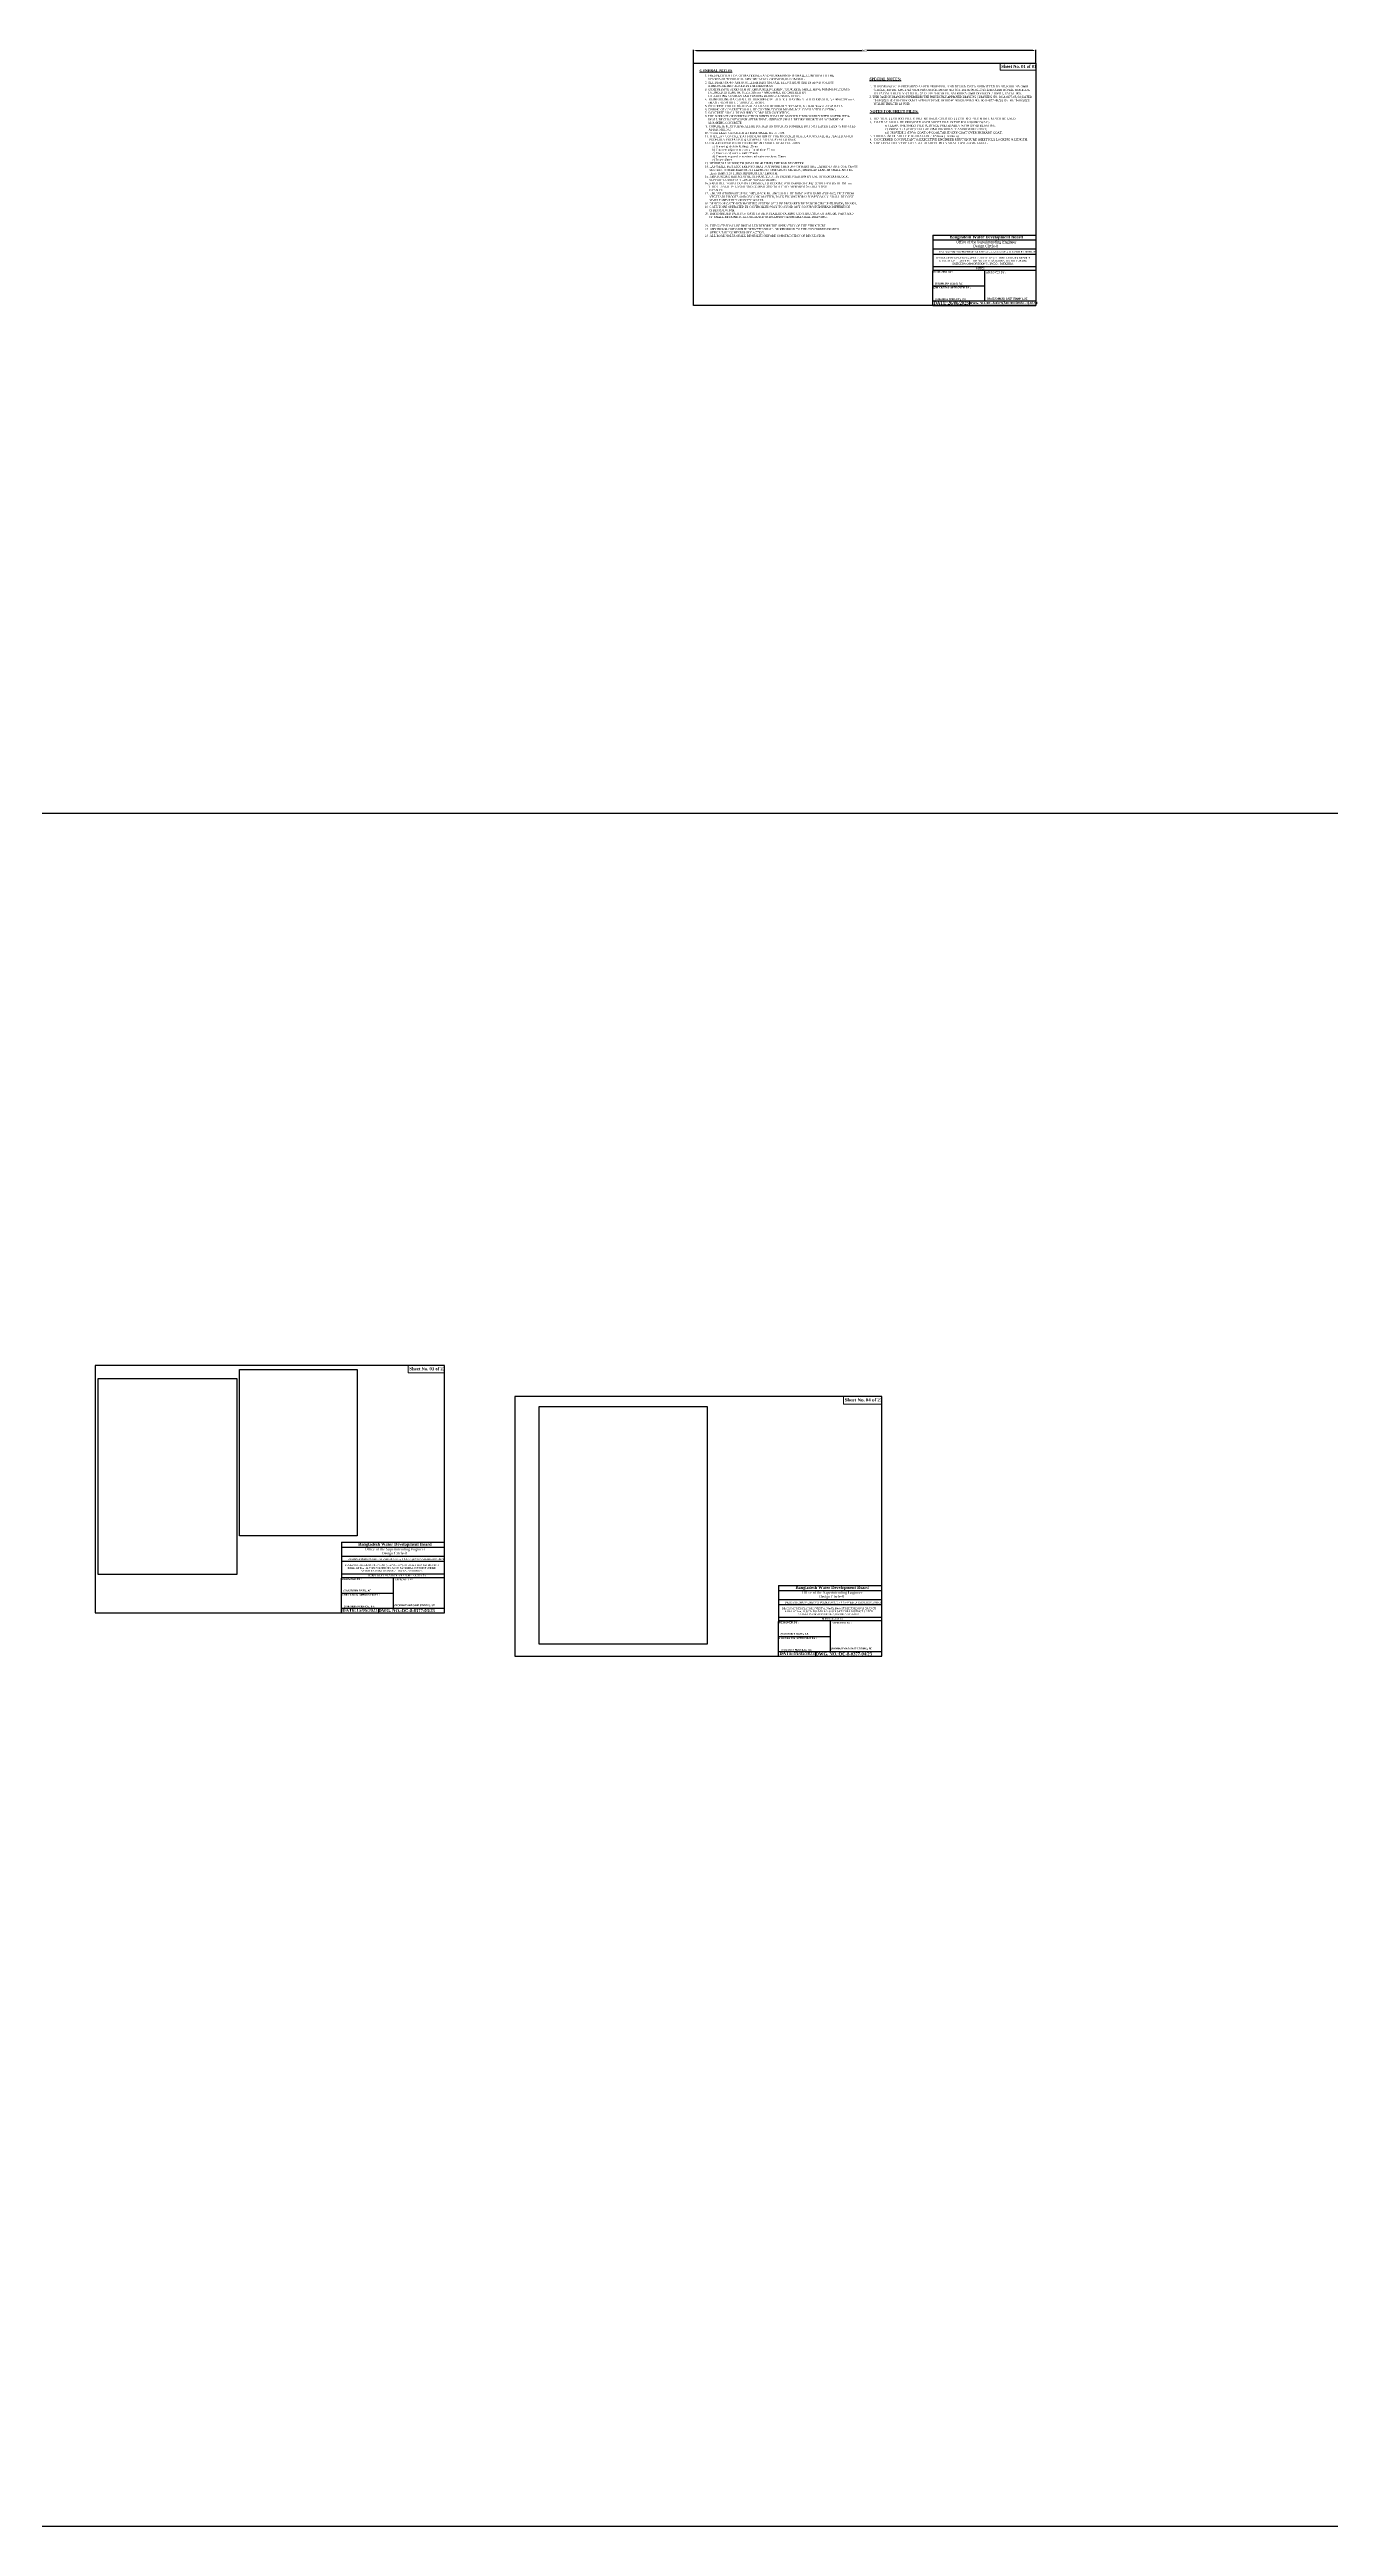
# Model space of a CAD drawing. Extents: x -119161 to 3778985, y -718511 to -30958.
# Drawn here: x 2351208 to 2572908, y -459611 to -30958 of the extents above; entities that cross this region are included whole.
import ezdxf

# ---------------------------------------------------------------- set-up
doc = ezdxf.new("R2010")
doc.units = 0
doc.header["$MEASUREMENT"] = 0
doc.layers.get('0').update_dxf_attribs({"linetype": 'CONTINUOUS'})
doc.layers.get('DEFPOINTS').update_dxf_attribs({"linetype": 'CONTINUOUS'})
doc.layers.add('Left Bank Profile', color=7, linetype='CONTINUOUS', lineweight=25)
doc.layers.add('LINE', color=7, linetype='CONTINUOUS')
doc.styles.add('Arial-200', font='arial.ttf')
doc.styles.add('Arial-25', font='arial.ttf')
doc.styles.get("Standard").update_dxf_attribs({"font": 'times.ttf', "height": 250})
doc.dimstyles.new('3', dxfattribs={"dimtxt": 225, "dimasz": 350, "dimexe": 100, "dimexo": 25, "dimgap": 9, "dimtad": 0, "dimdec": 0, "dimzin": 0, "dimdsep": 46, "dimtxsty": 'Standard', "dimcen": 0, "dimclrt": 256, "dimadec": 0, "dimazin": 0, "dimtfac": 1, "dimtdec": 0, "dimtofl": 0, "dimtmove": 2, "dimatfit": 3, "dimfxl": 1, "dimtolj": 1, "dimtzin": 0, "dimarcsym": 0})
picture_1 = doc.add_image_def('image5.jpg', size_in_pixel=(1240, 1754))
picture_2 = doc.add_image_def('image6.jpg', size_in_pixel=(1240, 1754))
picture_3 = doc.add_image_def('image7.jpg', size_in_pixel=(1240, 1754))

# ---------------------------------------------------------------- blocks, each defined once
blk = doc.blocks.new('*D2064')
at = {"layer": 'DEFPOINTS', "color": 0, "lineweight": -2}
for p in [(2462635, -31122), (2462635, -33338), (2521930, -33338)]:
    blk.add_point(p, dxfattribs=at)
at = {"layer": 'LINE', "color": 0, "lineweight": -2}
for p, q in [((2462635, -33313), (2462635, -31022)), ((2463185, -31122), (2491842, -31122)), ((2521380, -31122), (2492723, -31122)), ((2521930, -33313), (2521930, -31022))]:
    blk.add_line(p, q, dxfattribs=at)
for points in [[(2463185, -31031), (2463185, -31214), (2462635, -31122)], [(2521380, -31031), (2521380, -31214), (2521930, -31122)]]:
    blk.add_solid(points, dxfattribs=at)
at = {"layer": 'LINE', "insert": (2492283, -31122), "char_height": 250, "attachment_point": 5}
blk.add_mtext('\\A1;59295', dxfattribs=at)

msp = doc.modelspace()

# ---------------------------------------------------------------- linework, layer by layer
at = {"layer": 'Left Bank Profile'}
for points in [[(2504072.5, -75268.1), (2521930.4, -75268.1)], [(2504072.5, -75268.1), (2521930.4, -75268.1)], [(2401733.5, -301492.6), (2419591.4, -301492.6)], [(2401733.5, -301492.6), (2419591.4, -301492.6)], [(2477393.1, -308988.5), (2495251, -308988.5)], [(2477393.1, -308988.5), (2495251, -308988.5)]]:
    msp.add_lwpolyline(points, dxfattribs=at)
at = {"layer": 'LINE'}
for p, q in [((2504072.5, -63063), (2521930.4, -63063)), ((2504072.5, -63063), (2504072.5, -69275.2)), ((2504072.5, -63909.7), (2521930.4, -63909.7)), ((2504072.5, -65456.1), (2521930.4, -65456.1)), ((2504072.5, -66352.9), (2521930.4, -66352.9)), ((2504072.5, -68519.8), (2521930.4, -68519.8)), ((2504072.5, -69133.2), (2521930.4, -69133.2)), ((2504072.5, -75268.1), (2504072.5, -69275.2)), ((2504072.5, -71868.5), (2513001.5, -71868.5)), ((2513001.5, -69133.2), (2513001.5, -74475.6)), ((2504072.5, -74475.6), (2521930.4, -74475.6)), ((2507423.1, -74475.6), (2521930.4, -74475.6)), ((2507423.1, -74475.6), (2521930.4, -74475.6)), ((2507423.1, -74475.6), (2521930.4, -74475.6)), ((2401733.5, -289287.5), (2419591.4, -289287.5)), ((2401733.5, -289287.5), (2401733.5, -295499.6)), ((2401733.5, -290134.1), (2419591.4, -290134.1)), ((2401733.5, -291680.6), (2419591.4, -291680.6)), ((2401733.5, -292577.4), (2419591.4, -292577.4)), ((2401733.5, -294744.3), (2419591.4, -294744.3)), ((2401733.5, -295357.7), (2419591.4, -295357.7)), ((2401733.5, -301492.6), (2401733.5, -295499.6)), ((2410662.5, -295357.7), (2410662.5, -300700.1)), ((2401733.5, -298093), (2410662.5, -298093)), ((2477393.1, -296783.3), (2495251, -296783.3)), ((2477393.1, -296783.3), (2477393.1, -302995.5)), ((2477393.1, -297630), (2495251, -297630)), ((2477393.1, -299176.5), (2495251, -299176.5)), ((2401733.5, -300700.1), (2419591.4, -300700.1)), ((2405084.1, -300700.1), (2419591.4, -300700.1)), ((2405084.1, -300700.1), (2419591.4, -300700.1)), ((2405084.1, -300700.1), (2419591.4, -300700.1)), ((2477393.1, -300073.3), (2495251, -300073.3)), ((2477393.1, -302240.2), (2495251, -302240.2)), ((2477393.1, -302853.5), (2495251, -302853.5)), ((2477393.1, -308988.5), (2477393.1, -302995.5)), ((2486322.1, -302853.5), (2486322.1, -308196)), ((2477393.1, -305588.9), (2486322.1, -305588.9)), ((2477393.1, -308196), (2495251, -308196)), ((2480743.7, -308196), (2495251, -308196)), ((2480743.7, -308196), (2495251, -308196)), ((2480743.7, -308196), (2495251, -308196))]:
    msp.add_line(p, q, dxfattribs=at)
at = {"layer": 'LINE', "lineweight": 9}
for p, q in [((2521930.4, -63063), (2521930.4, -75268.1)), ((2419591.4, -289287.5), (2419591.4, -301492.6)), ((2495251, -296783.3), (2495251, -308988.5))]:
    msp.add_line(p, q, dxfattribs=at)
at = {"layer": 'LINE', "color": 7, "lineweight": 9}
for p, q in [((2521930.4, -75268.1), (2504666.7, -75268.1)), ((2510455, -74475.6), (2510455, -75268.1)), ((2518246.4, -75268.1), (2519453.7, -75268.1)), ((2419591.4, -301492.6), (2402327.8, -301492.6)), ((2408116.1, -300700.1), (2408116.1, -301492.6)), ((2415907.4, -301492.6), (2417114.7, -301492.6)), ((2483775.7, -308196), (2483775.7, -308988.5)), ((2495251, -308988.5), (2477987.4, -308988.5)), ((2491567, -308988.5), (2492774.3, -308988.5))]:
    msp.add_line(p, q, dxfattribs=at)
at = {"layer": 'LINE'}
for points in [[(2521930.4, -75268.1), (2462635.3, -75268.1), (2462635.3, -33338), (2521930.4, -33338)], [(2359086.2, -301492.6), (2419591.4, -301492.6), (2419591.4, -258706.8), (2359086.2, -258706.8)], [(2431720.6, -308988.5), (2495251, -308988.5), (2495251, -264063.4), (2431720.6, -264063.4)]]:
    msp.add_lwpolyline(points, close=True, dxfattribs=at)
at = {"layer": 'LINE', "lineweight": 9}
for points in [[(2521930.4, -33338), (2515761.8, -33338), (2515761.8, -34548), (2521930.4, -34548)], [(2419591.4, -258706.8), (2413296.9, -258706.8), (2413296.9, -259941.5), (2419591.4, -259941.5)], [(2495251, -264063.4), (2488641.8, -264063.4), (2488641.8, -265359.8), (2495251, -265359.8)]]:
    msp.add_lwpolyline(points, close=True, dxfattribs=at)
at = {"layer": 'LINE', "color": 0, "linetype": 'ByBlock', "lineweight": -2}
msp.add_lwpolyline([(2023067.7, -163107.6), (3778985.1, -163107.6), (3778985.1, -459611), (2023067.7, -459611)], close=True, dxfattribs=at)

# ---------------------------------------------------------------- texts
at = {"color": 0, "linetype": 'ByBlock', "lineweight": -2, "char_height": 311.978, "width": 16819.965, "attachment_point": 7, "style": 'Arial-200'}
for s, insert in [('{\\fTimes New Roman|b0|i0|c0|p18;\\C7;NOTES}', (2511523.6, -68980.9)), ('{\\fTimes New Roman|b0|i0|c0|p18;\\C7;BOREHOLE LOCATION AND BORELOG DATA}', (2406291.9, -295192)), ('{\\fTimes New Roman|b0|i0|c0|p18;\\C7;BORELOG DATA}', (2484844.3, -302701.3))]:
    msp.add_mtext(s, dxfattribs=dict(at, insert=insert))
at = {"layer": 'LINE', "color": 7, "lineweight": 9}
for p in [(2513298.5, -69662.7), (2410959.5, -295887.2), (2486619.1, -303383.1)]:
    msp.add_text('APPROVED BY :', height=302.878, dxfattribs=at).set_placement(p)
for s, insert, char_height, width, attachment_point in [('{\\fTimes New Roman|b1|i0|c0|p18;Sheet No. 01 of 01}', (2515947.8, -33619.3), 519.497, 18660.15, 1), ('{\\fTimes New Roman|b1|i0|c0|p18;Bangladesh Water Development Board}', (2506993.2, -63151.3), 497.518, 17870.688, 1), ('{\\fTimes New Roman|b0|i0|c0|p18;Office of the Superintending Engineer}', (2508120.9, -64026.2), 445.231, 15992.551, 1), ('{\\fTimes New Roman Greek|b0|i0|c0|p18;\\C256;DESIGN OF REGULATOR 3-VENT (1.50mX1.80m) AT KHEJURDANGI BRANCH KHAL AT Km. 11.00 IN POLDER NO- 6-8 IN SATKHIRA DISTRICT UNDER SATKHIRA O&M DIVISION-2 , BWDB , SATKHIRA.}', (2512780.2, -68238.8), 302.8782, 16855.78, 8), ('{\\fTimes New Roman Greek|b0|i0|c0|p18;\\C256;DRAINAGE IMPROVEMENT OF POLDER NO.1, 2, 6-8 & 6-8 (Ext) IN SATKHIRA DISTRICT }', (2513521.8, -66196.4), 272.5904, 16910.059, 8), ('{\\fTimes New Roman|b0|i0|c0|p18;Design Circle-8}', (2511057.8, -64722.4), 445.231, 15992.551, 1), ('{\\fTimes New Roman|b1|i0|c0|p18;Sheet No. 03 of 23}', (2413486.7, -258993.8), 530.099, 19040.97, 1), ('{\\fTimes New Roman|b1|i0|c0|p18;Sheet No. 04 of 23}', (2488841, -264364.7), 556.604, 19993.018, 1), ('{\\fTimes New Roman|b1|i0|c0|p18;Bangladesh Water Development Board}', (2404654.2, -289375.8), 497.518, 17870.688, 1), ('{\\fTimes New Roman|b0|i0|c0|p18;Office of the Superintending Engineer}', (2405781.9, -290250.6), 445.231, 15992.551, 1), ('{\\fTimes New Roman|b0|i0|c0|p18;Design Circle-8}', (2408718.8, -290946.8), 445.231, 15992.551, 1), ('{\\fTimes New Roman Greek|b0|i0|c0|p18;\\C256;DESIGN OF REGULATOR 3-VENT (1.50mX1.80m) AT KHEJURDANGI BRANCH KHAL AT Km. 11.00 IN POLDER NO- 6-8 IN SATKHIRA DISTRICT UNDER SATKHIRA O&M DIVISION-2 , BWDB , SATKHIRA.}', (2410441.2, -294463.3), 302.8782, 16855.78, 8), ('{\\fTimes New Roman Greek|b0|i0|c0|p18;\\C256;DRAINAGE IMPROVEMENT OF POLDER NO.1, 2, 6-8 & 6-8 (Ext) IN SATKHIRA DISTRICT }', (2411182.8, -292420.9), 272.5904, 16910.059, 8), ('{\\fTimes New Roman Greek|b0|i0|c0|p18;\\C256;DRAINAGE IMPROVEMENT OF POLDER NO.1, 2, 6-8 & 6-8 (Ext) IN SATKHIRA DISTRICT }', (2486842.4, -299916.8), 272.5904, 16910.059, 8), ('{\\fTimes New Roman|b1|i0|c0|p18;Bangladesh Water Development Board}', (2480313.8, -296871.7), 497.518, 17870.688, 1), ('{\\fTimes New Roman|b0|i0|c0|p18;Office of the Superintending Engineer}', (2481441.5, -297746.5), 445.231, 15992.551, 1), ('{\\fTimes New Roman|b0|i0|c0|p18;Design Circle-8}', (2484378.4, -298442.7), 445.231, 15992.551, 1), ('{\\fTimes New Roman Greek|b0|i0|c0|p18;\\C256;DESIGN OF REGULATOR 3-VENT (1.50mX1.80m) AT KHEJURDANGI BRANCH KHAL AT Km. 11.00 IN POLDER NO- 6-8 IN SATKHIRA DISTRICT UNDER SATKHIRA O&M DIVISION-2 , BWDB , SATKHIRA.}', (2486100.8, -301959.1), 302.8782, 16855.78, 8)]:
    msp.add_mtext(s, dxfattribs=dict(at, insert=insert, char_height=char_height, width=width, attachment_point=attachment_point))
at = {"layer": 'LINE', "color": 7, "lineweight": 9, "char_height": 361.4625, "attachment_point": 1, "style": 'Arial-25'}
for s, insert, width in [("{\\fTimes New Roman|b1|i0|c0|p18;\\H1.19x;\\L\\C0;GENERAL NOTES\\H1.258x; \\P\\fTimes New Roman|b0|i0|c0|p18;\\H0.2222x;  \\P\\H2.9x;\\l\\C7;       1.\\A1;\\H1.037x;THE SPECIFICATION OF MATERIALS AND WORKMANSHIP SHALL CONFORM TO THE\\P^ISTANDARD TECHNICAL SPECIFICATION OF BWDB, IN GENERAL.\\A0;\\H0.9646x;\\P       2. ALL DIMENSIONS ARE IN MILLIMETERS AND ALL ELEVATIONS ARE IN mPWD UNLESS \\P           OTHERWISE MENTIONED IN THE DRAWINGS.\\P\\C0;       3. COMPRESSIVE STRENGTH OF REINFORCED CEMENT CONCRETE SHALL HAVE MINIMUM 28 DAYS \\P^ICYLINDER STRENGTH, f'c ≥25.00N/mm\\fISOCPEUR|b0|i0|c0|p34;²\\fTimes New Roman|b0|i0|c0|p18; AND SHALL BE CHECKED BY \\P^ICOLLECTING SAMPLES AND TESTING DURING CONSTRUCTION. \\P       4.  REINFORCING BAR SHALL BE DEFORMED MILD STEEL HAVING YIELD STRENGTH, f'y≥ 400.00 N/ mm². \\P^I (MADE FROM BILLET) IN R.C.C. WORK.\\P       5. CONCRETE FOR CC BLOCKS SHALL HAVE MINIMUM STRENGTH, f'c≥12.00 N/mm²  AT 28 DAYS.\\P       6. CURING OF CONCRETE SHALL BE CONTINUED FOR MINIMUM 21 DAYS AFTER CASTING.\\P       7. CONCRETE SHALL BE POURED IN DRY BED CONDITION.\\P       8. THE SURFACE OF CONSTRUCTION JOINTS SHALL BE WASHED THOROUGHLY WITH WATER JET & \\P^ISHALL BE CLEAN ENOUGH AFTER THAT, SURFACE SHALL BE DRY PRIOR TO PLACEMENT OF \\P^IADJOINING CONCRETE.\\P        9. CONCRETE MIXTURE SHALL BE POURED AS QUICK AS POSSIBLE BUT NOT LATER THAN 45 MINUTES \\P^I AFTER MIXING.\\P       10. 75 mm LEAN CONCRETE AT BASE SHALL BE IN 1:3:6.\\P       11. THE LEAN CONCRETE AT FOUNDATION OF THE PROPOSED REGULATOR SHALL BE PLACED AFTER \\P^I  PROPERLY PREPARING & COMPACTING EXCAVATED BASE.\\P       12. CLEAR COVER FOR REINFORCEMENT SHALL BE AS FOLLOWS:\\P\\pt5050;                 a) Operating deck & Railing : 25mm\\P                 b) Concrete adjacent to earth at foundation: 75mm\\P                 c) Concrete adjacent to earth: 75mm \\P                 d) Concrete exposed to weather and water or others: 75mm\\P\\ptz;^I      e) Beam: 40mm\\P       13. MINIMUM LAP LENGTH SHALL BE 40 TIMES THE BAR DIAMETER.\\P       14. LAP SHALL BE STAGGERED SO THAT NOT MORE THEN 50% OF BARS ARE LAPPED IN ANY ONE CROSS\\P^I  SECTION. WHERE BARS MUST LAPPED IN ONE CROSS SECTION, THEN LAP LENGTH SHALL NOT BE\\P             LESS THEN 1.30 TIMES MINIMUM LAP LENGTH.\\P       15. REINFORCING BAR MUST BE SUPPORTED IN ITS PROPER POSITION BY USE OF MORTAR BLOCK,\\P^I  SUPPORTS OR BY OTHERS APPROVED MEANS.\\P       16. SAND FILLING IN FOUNDATION SHOULD BE DONE WITH SAND OF F.M≥1.50 IN  LAYERS OF 150 mm \\P^I THICK LAYER BY LAYER AND COMPACTED TO ATTAIN MINIMUM 50% RELATIVE \\P^I  DENSITY.\\P       17. UNLESS OTHERWISE SPECIFIED, BACK FILLING SHALL BE DONE WITH SAND (F.M≥0.80) FREE FROM\\P^I  VEGETABLE ROOTS AND ORGANIC MATTER, BACK FILLING FOR U-SHAPED WALL SHALL BE DONE \\P   ^I  SIMULTANEOUSLY ON BOTH WALLS.\\P       18. DESIGN OF GATE AND HOISTING SYSTEM WILL BE PREPARED BY DESIGN CIRCLE-III, BWDB, DHAKA.\\P       19. GATE TO BE OPERATED IN CONTROLLED WAY TO AVOID ANY SCOUR WHEN HEAD DIFFERENCE\\P^I  IS BEYOND 0.60m. \\P       20. THE EMBEDED PARTS OF GATE TO BE INSTALLED DURING CONSTRUCTION OF BARREL PART AND \\P      ^I  IT  SHALL BE DONE IN ACCORDANCE WITH APPROVED MECHANICAL DRAWING .\\P\\P^I\\P\\C7;\\P\\fArial|b0|i0|c0|p34;\\C0; }", (2463706.1, -34368), 26638.523), ('\\A1;{\\fTimes New Roman|b1|i0|c0|p18;\\H1.19x;\\LSPECIAL NOTES:\\H0.8403x;\\l^J}\\P\\pi-723,l723,t361.4,723;{\\fTimes New Roman|b0|i0|c0|p18;1.  \\C1;THIS DRAWING IS PREPARED AS PER PROPOSAL AND DESIGN DATA SUBMITTED BY SE, KHULNA O&M CIRCLE, BWDB, KHULNA VIDE HIS OFFICE MEMO NO: 831, DATE:09-02-2022 AND ADDITIONAL BORELOG DATA DATA RECEIVED DATE: 07-12-2022 FROM EE, SATKHIRA O&M DIVISION-2 BWDB, SATKHIRA.\\C7;\\P\\pi-722.9,l722.9,t361.4,722.9;\\A0;2. \\fCambria|b0|i0|c0|p18;\\C256;THIS PAGE OF DRAWING SUPERSEDES THE PREVIOUSLY APPROVED DRAWING ( DRAWING NO : DC-8-0377-05/23; DATED: 15-05-2023). SO THE PREVIOUSLY APPROVED PAGE OF DRAWING (DRAWING NO : DC-8-0377-05/23; DATED: 15-05-2023) WILL BE TREATED AS VOID.\\P\\pi-723,l723,t361.4,723; }', (2493123.9, -35838.5), 28370.508), ('{\\fTimes New Roman|b1|i0|c0|p18;\\H1.19x;\\L\\C0;NOTES FOR SHEET PILES: \\fTimes New Roman|b0|i0|c0|p18;\\P\\H0.2796x; \\H2.9x;\\l\\P\\H1.036x;1.  HOT ROLLED SHEET PILE SHALL BE USED. COLD ROLLED SHEET PILE SHALL NEVER BE USED.\\P2.  COATING SHALL BE PROVIDED OVER SHEET PILE IN THE FOLLOWING WAY\\fTimes New Roman|b1|i0|c0|p18;:\\fTimes New Roman|b0|i0|c0|p18;-\\P^I         i) CLEAN THE SHEET PILE SURFACE PREFERABLY WITH SAND BLASTING.\\P^I         ii) PROVIDE 1 (ONE) COAT OF ZINK PHOSPHATE AS PRIMARY COAT,\\P^I         iii) PROVIDE 2 (TWO) COAT OF COALTAR EPOXY COAT OVER PRIMARY COAT. \\P3.  THICKNESS OF SHEET PILE SHALL BE 10.50mm (\\fTimes New Roman|b1|i0|c0|p18;\\C7;±\\fTimes New Roman|b0|i0|c0|p18;\\C0;0.50mm) \\P4.  CONCERNED CONSULTANT & EXECUTIVE ENGINEER MUST ENSURE SHEET PILE LOCKING & LENGTH.\\P5.  TOP LEVEL OF EVERY CONNECTED SHEET PILES MUST HAVE SAME LEVEL.\\P\\H0.9649x;\\P^I\\P\\C7;\\P\\fArial|b0|i0|c0|p34;\\C0; }', (2493173.4, -41432.3), 26638.523), ('{\\H0.9647x;\\C0;\\P\\P      \\fTimes New Roman|b0|i0|c0|p18;21. THE GATE SHALL BE INSTALLED BEFORE THE OPERATION OF THE STRUCTURE.\\P      22. ANY ERROR/OMISSION IF DETECTED SHALL BE REFERRED TO THE CONCERNED DESIGN \\P            OFFICE TAKING NECESSARY ACTION.  \\P      23. ALL BORE HOLES SHALL BE SEALED BEFORE CONSTRUCTION OF REGULATOR.\\fArial|b0|i0|c0|p34;\\P      \\P^I\\P\\C7;\\P\\C0; }', (2463887, -60118.2), 26638.523)]:
    msp.add_mtext(s, dxfattribs=dict(at, insert=insert, width=width))
at = {"layer": 'LINE', "color": 7, "lineweight": 9, "attachment_point": 1}
for s, insert, char_height in [('{\\fTimes New Roman|b1|i0|c0|p18;CHECKED & APPROVED BY :}', (2504143.4, -72009), 302.878), ('{\\fTimes New Roman|b1|i0|c0|p18;DESIGNED BY :}', (2504168.3, -69271.8), 302.878), ('{\\fTimes New Roman|b1|i0|c0|p18;\\C0;(SAKIB BIN RAFI), AE}', (2504422.2, -71276.3), 302.878), ('{\\fTimes New Roman|b1|i0|c0|p18;DATE:26/06/2023}', (2504225.9, -74564), 518.96), ('{\\fTimes New Roman|b1|i0|c0|p18;\\C0;(JAKARIA PERVEZ),  EE  }', (2504461.9, -74019.3), 302.878), (' {\\fTimes New Roman|b1|i0|c0|p18;\\H0.7322x;DWG. NO.:DC-8-0377(ADDITIONAL-1)-01/01}', (2510281.6, -74622.8), 518.96), ('{\\fTimes New Roman|b1|i0|c0|p18;\\C0;(MOHAMMAD SAIF UDDIN ), SE}', (2513430.4, -73925.7), 302.878), ('{\\fTimes New Roman|b1|i0|c0|p18;DESIGNED BY :}', (2401829.3, -295496.3), 302.878), ('{\\fTimes New Roman|b1|i0|c0|p18;CHECKED & APPROVED BY :}', (2401804.4, -298233.5), 302.878), ('{\\fTimes New Roman|b1|i0|c0|p18;\\C0;(SAKIB BIN RAFI), AE}', (2402083.2, -297500.7), 302.878), ('{\\fTimes New Roman|b1|i0|c0|p18;\\C0;(MOHAMMAD SAIF UDDIN ), SE}', (2410831.4, -300042), 302.878), ('{\\fTimes New Roman|b1|i0|c0|p18;DATE:15/05/2023}', (2401887, -300788.5), 518.96), ('{\\fTimes New Roman|b1|i0|c0|p18;\\C0;(JAKARIA PERVEZ),  EE  }', (2402122.9, -300243.8), 302.878), (' {\\fTimes New Roman|b1|i0|c0|p18;DWG. NO.:DC-8-0377-03/23}', (2407942.6, -300847.3), 518.96), ('{\\fTimes New Roman|b1|i0|c0|p18;DESIGNED BY :}', (2477488.9, -302992.2), 302.878), ('{\\fTimes New Roman|b1|i0|c0|p18;CHECKED & APPROVED BY :}', (2477464, -305729.4), 302.878), ('{\\fTimes New Roman|b1|i0|c0|p18;DATE:15/05/2023}', (2477546.6, -308284.4), 518.96), ('{\\fTimes New Roman|b1|i0|c0|p18;\\C0;(SAKIB BIN RAFI), AE}', (2477742.8, -304996.6), 302.878), ('{\\fTimes New Roman|b1|i0|c0|p18;\\C0;(JAKARIA PERVEZ),  EE  }', (2477782.5, -307739.7), 302.878), (' {\\fTimes New Roman|b1|i0|c0|p18;DWG. NO.:DC-8-0377-04/23}', (2483602.2, -308343.2), 518.96), ('{\\fTimes New Roman|b1|i0|c0|p18;\\C0;(MOHAMMAD SAIF UDDIN ), SE}', (2486500.8, -307537.5), 302.878)]:
    msp.add_mtext(s, dxfattribs=dict(at, insert=insert, char_height=char_height))

# ---------------------------------------------------------------- dimensions: what is measured, and where the dimension line sits
at = {"layer": 'LINE'}
dim = msp.add_linear_dim(base=(2462635.3, -31122.3), p1=(2521930.4, -33338), p2=(2462635.3, -33338), angle=180, dimstyle='3', override={"dimtxt": 450, "dimasz": 550, "dimgap": 0, "dimclrd": 0, "dimclre": 0}, dxfattribs=at)
dim.commit()
dim.dimension.update_dxf_attribs({"geometry": '*D2064', "text_midpoint": (2492282.9, -31122.3)})

# ---------------------------------------------------------------- pictures from other files: only their frames are drawn
at = {"layer": 'LINE', "color": 0, "linetype": 'ByBlock', "lineweight": -2}
image = msp.add_image(picture_2, insert=(2359628.6, -294837.6), size_in_units=(23968.5, 33903.9), dxfattribs=at)
image.dxf.flags = 7
image = msp.add_image(picture_1, insert=(2384090.8, -288148.3), size_in_units=(20344.6, 28777.8), dxfattribs=at)
image.dxf.flags = 7
image = msp.add_image(picture_3, insert=(2435932, -306922.2), size_in_units=(29088.2, 41145.7), dxfattribs=at)
image.dxf.flags = 7

doc.saveas('drawing.dxf')
